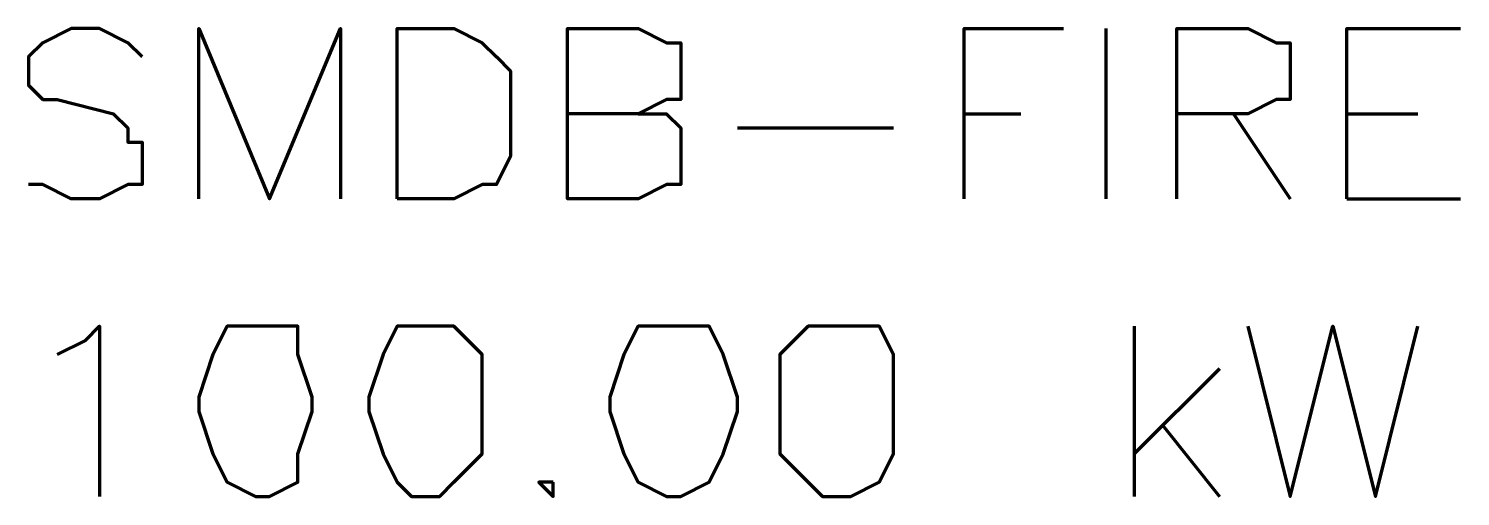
# Model space of a CAD drawing. Header units: inches. Extents: x 16 to 776, y 37 to 575.
# Drawn here: x 108.83 to 125.67, y 390.83 to 396.33 of the extents above; entities that cross this region are included whole.
import ezdxf

# ---------------------------------------------------------------- set-up
doc = ezdxf.new("R2010")
doc.units = ezdxf.units.IN
doc.header["$MEASUREMENT"] = 0
doc.layers.add('P', color=250, linetype='CONTINUOUS', lineweight=100)

msp = doc.modelspace()

# ---------------------------------------------------------------- linework, layer by layer
at = {"layer": 'P', "color": 0, "linetype": 'Continuous'}
for points in [[(110.167, 396), (110, 396.167), (109.667, 396.333), (109.333, 396.333), (109, 396.167), (108.833, 396), (108.833, 395.833), (108.833, 395.667), (109, 395.5), (109.167, 395.5), (109.833, 395.333), (110, 395.167), (110, 395), (110.167, 395), (110.167, 394.5), (110, 394.5), (109.667, 394.333), (109.333, 394.333), (109, 394.5), (108.833, 394.5)], [(110.833, 394.333), (110.833, 396.333), (111.667, 394.333), (112.5, 396.333), (112.5, 394.333)], [(113.167, 394.333), (113.167, 396.333), (113.833, 396.333), (114.167, 396.167), (114.333, 396), (114.5, 395.833), (114.5, 395.5), (114.5, 395), (114.5, 394.833), (114.333, 394.5), (114.167, 394.5), (113.833, 394.333), (113.167, 394.333)], [(116, 395.333), (116.333, 395.333), (116.5, 395.167), (116.5, 395), (116.5, 394.667), (116.5, 394.5), (116.333, 394.5), (116, 394.333), (115.167, 394.333), (115.167, 396.333), (116, 396.333), (116.333, 396.167), (116.5, 396.167), (116.5, 396), (116.5, 395.833), (116.5, 395.5), (116.333, 395.5), (116, 395.333), (115.167, 395.333)], [(119.833, 394.333), (119.833, 396.333), (121, 396.333)], [(121.5, 396.333), (121.5, 394.333)], [(122.333, 394.333), (122.333, 396.333), (123.167, 396.333), (123.5, 396.167), (123.667, 396.167), (123.667, 396), (123.667, 395.833), (123.667, 395.5), (123.5, 395.5), (123.167, 395.333), (122.333, 395.333)], [(124.333, 394.333), (124.333, 396.333), (125.667, 396.333)], [(119.833, 395.333), (120.5, 395.333)], [(123, 395.333), (123.667, 394.333)], [(124.333, 395.333), (125.167, 395.333)], [(117.167, 395.167), (119, 395.167)], [(124.333, 394.333), (125.667, 394.333)], [(109.167, 392.5), (109.5, 392.667), (109.667, 392.833), (109.667, 390.833)], [(111.5, 392.833), (111.167, 392.833), (111, 392.5), (110.833, 392), (110.833, 391.833), (111, 391.333), (111.167, 391), (111.5, 390.833), (111.667, 390.833), (112, 391), (112, 391.333), (112.167, 391.833), (112.167, 392), (112, 392.5), (112, 392.833), (111.667, 392.833), (111.5, 392.833)], [(113.333, 392.833), (113.167, 392.833), (113, 392.5), (112.833, 392), (112.833, 391.833), (113, 391.333), (113.167, 391), (113.333, 390.833), (113.667, 390.833), (113.833, 391), (114.167, 391.333), (114.167, 391.833), (114.167, 392), (114.167, 392.5), (113.833, 392.833), (113.667, 392.833), (113.333, 392.833)], [(116.333, 392.833), (116, 392.833), (115.833, 392.5), (115.667, 392), (115.667, 391.833), (115.833, 391.333), (116, 391), (116.333, 390.833), (116.5, 390.833), (116.833, 391), (117, 391.333), (117.167, 391.833), (117.167, 392), (117, 392.5), (116.833, 392.833), (116.5, 392.833), (116.333, 392.833)], [(118.167, 392.833), (118, 392.833), (117.667, 392.5), (117.667, 392), (117.667, 391.833), (117.667, 391.333), (118, 391), (118.167, 390.833), (118.5, 390.833), (118.833, 391), (119, 391.333), (119, 391.833), (119, 392), (119, 392.5), (118.833, 392.833), (118.5, 392.833), (118.167, 392.833)], [(121.833, 392.833), (121.833, 390.833)], [(123.167, 392.833), (123.667, 390.833), (124.167, 392.833), (124.667, 390.833), (125.167, 392.833)], [(122.833, 392.333), (121.833, 391.333)], [(122.167, 391.667), (122.833, 390.833)], [(115, 391), (114.833, 391), (115, 390.833), (115, 391), (115, 391)]]:
    msp.add_lwpolyline(points, dxfattribs=at)

doc.saveas('drawing.dxf')
